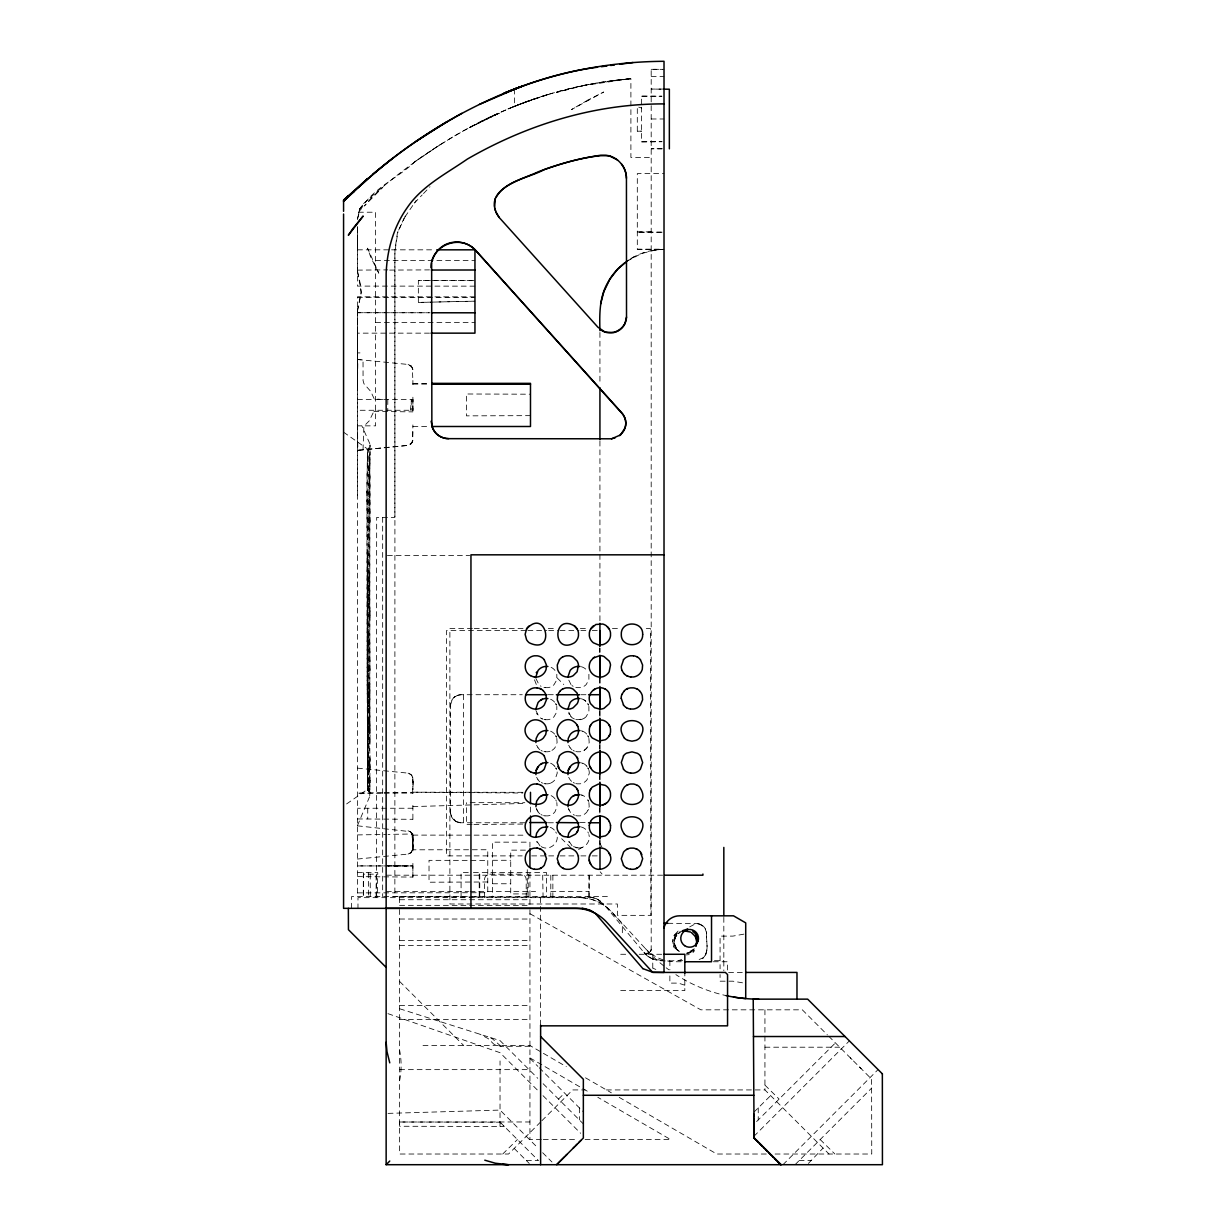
<?xml version="1.0" encoding="UTF-8"?>
<svg xmlns="http://www.w3.org/2000/svg" width="1226" height="1226" viewBox="0 0 1226 1226"><rect width="100%" height="100%" fill="white"/><g stroke="black" fill="none" stroke-linecap="round" stroke-linejoin="round"><path stroke-width="0.75" stroke-dasharray="5 3.75" d="M474.952 286.148L357.456 286.102L357.471 226.473M357.456 227.638L357.456 250.978M357.456 495.411L357.486 352.904L361.042 352.904M357.456 249.139L357.456 227.454M357.486 219.653L359.923 208.681L363.724 203.485C417.07 155.043 479.473 115.014 548.88 94.249L523.548 102.785C558.014 89.912 594.227 81.713 630.9 78.694L630.9 157.434L651.19 157.418M363.034 449.835L363.877 426.28L369.21 420.87L373.853 411.43L375.984 410.266M370.267 896.589L370.206 872.56M357.456 859.043L408.074 854.078L410.787 852.928L412.84 849.403L412.886 833.971L388.044 834.4M412.886 848.959L410.787 852.928L412.886 848.959L412.886 833.711M479.228 896.589L479.228 872.56M479.749 896.589L479.749 872.56M357.471 390.037L357.471 310.776L361.164 293.106L360.383 284.11L357.471 271.973L357.532 240.97L357.456 249.537M367.31 539.746C368.122 509.97 365.118 477.006 368.888 448.609L369.777 443.597L361.869 425.851M369.179 573.416L368.949 607.131M369.7 711.785L369.762 733.409L369.762 683.051L369.762 733.409L369.486 704.168L369.762 733.409L369.762 723.003M399.645 1122.005L399.63 1126.265L504.346 1126.449L500.039 1122.173L399.63 1122.005L529.938 1121.974M357.456 424.426L357.854 450.34L408.074 445.39L412.35 442.325L412.886 429.069M412.886 399.324L412.886 410.526M500.024 1126.449L500.039 1060.95M357.456 399.584L412.871 399.584L412.84 410.266L357.456 410.281M412.84 849.403L412.886 837.879M461.083 896.589L461.083 872.56L471.964 872.56M357.456 825.634L369.762 796.287L370.053 793.161L369.256 790.862L367.647 790.295L367.386 771.767L368.995 594.319L368.689 473.864L367.555 449.697L369.7 448.118L367.555 449.697M588.786 896.589L589.001 875.226M369.838 743.676L369.808 454.141L369.731 460.761M367.831 590.365L368.091 575.822M367.693 790.356L368.122 788.824A169.939 0.828 89.9 0 1 366.972 531.594A169.939 0.828 89.9 0 1 368.398 536.283A169.939 0.828 89.9 0 1 368.122 788.824L367.463 546.367M376.351 896.589L376.673 517.403L394.864 517.403L394.864 252.035L397.898 231.791M369.731 696.552L369.762 457.237L369.869 466.386M370.022 755.691L369.762 796.287L369.915 793.222L368.597 790.816M369.808 464.179L370.007 444.885L370.068 453.743L369.057 456.087M370.083 735.339L369.762 743.232L369.516 727.432M369.256 790.862L367.677 788.885L367.754 790.356M357.456 386.098L357.854 359.509L408.074 364.459L412.319 367.371L412.886 380.872M368.566 697.962L368.919 682.53M367.938 787.077L367.478 776.61M368.827 535.164L368.888 534.306M674.315 937.66L674.944 935.07L680.2 931.239M367.953 773.453L369.057 761.637L370.053 793.161L367.601 789.13L367.049 490.4M676.43 948.755L679.281 951.407L678.392 950.763A10.36 10.36 0 0 1 676.967 949.414L674.193 942.825A9.793 9.793 0 0 1 674.193 941.154L675.265 937.124L678.821 932.894M368.367 706.743L368.52 705.379M410.404 410.266L411.584 399.584M412.886 808.24L357.456 808.256M357.471 310.684L361.21 291.972L357.456 270.379M524.866 822.769L460.348 822.769C454.953 822.569 450.494 817.497 450.386 812.21L450.386 705.394C450.402 699.709 455.29 694.636 461.053 694.713L522.261 694.728M357.456 218.489C364.137 191.562 396.32 180.069 414.817 161.786C441.314 142.998 469.313 126.14 499.151 113.236L470.064 127.381L482.921 120.654M667.818 923.301L698.391 923.561A10.773 10.773 0 0 1 706.528 931.898C705.456 940.403 710.421 952.495 702.207 958.732M650.945 950.702L648.416 953.276L643.65 952.096C645.995 955.192 651.297 953.077 651.19 949.353L651.19 69.315L664.017 69.315M399.63 1080.596L400.028 1078.543A72.61 72.61 0 0 0 400.626 1074.39A79.445 79.445 0 0 0 399.599 1050.161M706.743 949.997L705.824 954.334L703.418 957.736L699.157 959.498M674.193 941.154L676.108 935.668L680.384 931.944L676.967 934.564M412.855 440.425L410.557 444.41M368.106 775.307L369.302 770.909L368.781 756.427M650.623 951.499L651.19 949.353M359.923 208.681L358.544 213.155L359.923 208.681L363.724 203.485M450.386 705.394L452.271 699.525L454.494 696.981M575.806 815.597A10.988 10.988 0 0 0 577.185 815.872L579.975 815.872A10.988 10.988 0 0 0 583.928 814.539A10.773 10.773 0 0 0 587.055 811.781L589.185 806.677L588.894 802.509M674.576 938.963L675.036 937.629L674.193 942.825M686.775 953.445L689.364 953.169L693.962 949.859L692.996 952.602L696.153 948.679M398.649 230.12L403.982 218.366M368.183 450.187L368.888 448.609M674.162 938.825L672.783 941.522L673.488 946.824L678.652 951.361M673.488 946.824L674.177 941.568L674.239 943.376M587.836 810.616L588.449 809.375M405.362 216.083L397.362 233.124L394.941 249.966L394.864 896.589M675.403 936.879L676.262 935.438M575.806 751.492A10.421 10.421 0 0 0 577.185 751.768L579.975 751.768A10.421 10.421 0 0 0 583.928 750.435A10.773 10.773 0 0 0 587.055 747.676L589.185 742.573L588.894 738.404M404.994 216.879L416.104 200.574M676.767 934.764L675.158 937.369A13.118 13.118 0 0 1 675.955 935.898M703.034 958.088C709.977 951.299 705.686 940.357 706.528 931.898M694.33 948.771L686.912 953.092L687.878 952.924M693.778 949.414L692.154 950.932A11.341 11.341 0 0 1 688.935 952.617L686.912 953.092M678.131 931.04L673.518 935.913L674.821 936.587M414.388 203.072L422.204 194.903M423.506 193.539L430.004 186.735M540.62 1121.974L508.575 1154.018L399.63 1154.018L399.63 906.872M541.877 1120.733L572.665 1089.929L585.124 1089.929M753.929 1112.151L770.633 1095.615M756.611 1121.56L835.427 1042.912M753.929 1136.318L849.388 1040.859M782.954 1164.7L878.092 1069.562M795.046 1164.7L871.747 1087.983M808.378 1163.443L823.09 1148.088M502.721 1154.018L517.418 1139.552M558.504 1099.063L564.588 1093.071M693.962 949.859L689.364 953.169M346.621 803.934L368.015 788.977M677.886 932.863L673.518 935.913L674.944 935.07M624.647 262.931C633.704 255.805 644.723 251.223 656.171 249.874L641.382 253.567L626.869 261.322L633.811 256.862M414.817 161.786L441.069 144.086M692.996 950.211L688.751 952.679L689.732 952.326M454.095 697.303L457.712 695.265M689.671 926.902L696.322 923.316L702.621 925.569M408.074 854.078L411.507 852.254M499.151 113.236L468.547 128.01L491.657 116.24L515.058 106.049M480.653 121.573L494.706 114.8M514.123 106.432L525.51 102.049L507.993 108.945L534.184 98.969M514.476 89.084L514.476 106.294L515.564 105.85M514.491 106.279L535.425 98.54L519.272 104.394M678.422 960.678L681.625 959.514M548.068 94.494L523.15 102.923C557.753 89.988 594.074 81.79 630.9 78.694L594.227 83.491L576.894 86.908M646.914 953.629L648.906 953.077M575.101 87.322L556.619 92.44L585.599 85.069M575.806 719.447A10.421 10.421 0 0 0 577.185 719.708L582.672 718.988A10.758 10.758 0 0 0 586.135 716.674L588.894 711.877L588.894 706.36M578.58 849.526L582.473 847.273A10.16 10.16 0 0 1 578.58 848.009L573.232 846.584M457.221 695.433L461.053 694.713M743.875 934.135L732.887 936.112L720.076 936.112L720.076 968.816M582.304 85.743L630.9 78.694L620.463 79.782M612.939 80.594L621.996 79.537M357.854 450.34L360.321 450.095M686.208 954.901L689.196 954.594M651.512 250.518L664.017 249.292L637.305 249.23L637.305 173.602L664.017 173.556M358.344 450.294L382.297 447.934M384.136 447.751L408.074 445.39L411.461 443.597L412.779 440.854L412.886 424.932M656.201 249.874L664.017 249.292M578.58 848.009C585.338 848.239 590.871 841.036 588.894 834.569M412.886 806.585L524.805 803.413M388.044 1113.377L500.039 1110.082L537.325 1147.383M637.305 131.259L641.581 131.136L637.305 131.259L637.305 107.152M418.342 302.424L474.952 301.152L418.342 302.424L418.342 280.555L474.952 280.647L418.342 280.555M357.456 834.921L386.129 834.431M382.297 792.793L357.456 793.176L382.297 793.145M384.213 792.762L412.886 792.318M641.581 107.152L641.581 141.848L661.948 141.603M472.056 824.485L466.401 824.531L466.401 802.662M473.941 824.47L522.95 824.071M641.581 141.848L661.948 141.741M530.49 415.645L466.401 415.859L466.401 393.99L530.49 394.205M487.764 881.984L429.023 882.214L429.023 860.345L487.764 860.376M384.213 793.145L412.886 793.099M357.456 892.88L487.764 892.712L487.764 849.741L412.886 849.802M651.19 76.502L664.017 76.502M664.017 89.069L651.19 89.069L662.086 89.161M641.581 96.226L661.948 96.226L641.581 96.103L641.581 105.727M651.19 118.983L664.017 118.983M358.421 212.221L375.616 212.221L375.616 425.851L357.456 425.851M637.305 231.867L651.19 231.867M637.305 249.292L662.101 249.292M357.456 249.828L390.895 249.828M391.569 249.828L433.253 249.828M375.616 260.51L474.952 260.51M357.456 270.118L387.768 269.873M389.669 270.088L429.468 269.889M474.952 296.83L357.456 296.845L357.456 896.589M375.616 322.469L474.952 322.469M429.468 333.15L357.456 333.15L357.578 384.136L357.456 312.722L429.468 312.768L357.456 312.722M412.886 383.386L429.958 383.37M412.886 426.495L429.958 426.495M387.385 555.455L469.727 555.455M472.393 628.601L449.881 628.601L449.881 903.991L617.368 903.991L617.368 915.347L650.883 915.347L650.516 628.601L642.884 628.601M474.278 628.601L526.828 628.601M548.313 628.601L555.363 628.601M580.373 628.601L587.423 628.601M612.433 628.601L619.482 628.601M525.969 630.593L446.448 630.593L446.448 855.886L522.184 855.886M527.87 630.593L546.796 630.593M548.696 630.593L558.152 630.593M560.052 630.593L578.994 630.593M580.879 630.593L590.35 630.593M592.235 630.593L599.82 630.593M548.283 694.698L555.669 694.728M580.986 694.728L586.978 694.728M357.456 818.937L412.886 819.305M548.344 822.769L554.842 822.769M580.143 822.554L587.331 822.554M525.433 850.139L510.721 850.139L510.721 893.923L527.272 893.923L529.938 896.558M531.655 855.886L546.796 855.886M548.696 855.886L558.152 855.886M560.052 855.886L578.994 855.886M580.879 855.886L590.35 855.886M592.235 855.886L599.82 855.886M492.561 860.284L510.721 860.284M357.456 872.56L377.746 872.56L377.378 896.589M473.405 872.56L546.505 872.56L546.505 896.589M386.359 875.195L662.883 875.195M357.456 876.621L412.886 877.08L412.886 865.939L388.044 865.878L412.886 865.939L357.456 865.924L408.074 865.939M492.561 883.762L510.721 883.762M386.359 891.624L468.639 891.624M470.079 891.624L535.609 891.624M550.796 891.624L589.246 891.624M607.406 896.589L351.571 896.589L351.571 908.343M449.881 896.604L393.73 896.589L472.179 896.942M528.069 896.589L528.36 872.56M386.772 897.662L357.977 897.662L357.977 908.343M390.389 897.662L579.576 897.662A42.726 42.726 0 0 1 611.1 911.531L620.938 922.289A5.333 5.333 0 0 1 622.333 925.891L622.333 935.423M399.63 899.731L529.938 899.731M399.63 905.34L529.938 905.34L529.938 869.832M399.63 919.025L529.938 919.025M399.63 940.388L529.938 940.388M399.63 945.553L529.938 945.553M620.708 954.272L627.314 954.272M639.221 954.272L662.193 954.272M682.713 960.678C670.27 959.989 653.596 964.372 644.386 952.985L603.79 904.282L596.434 898.612L587.377 896.589M714.482 960.678L723.83 960.678M681.242 961.751L675.557 961.751A41.132 41.132 0 0 1 666.346 960.709M713.302 961.751L727.554 961.751L727.554 972.433M728.566 972.433L743.891 972.433M620.708 990.593L684.828 990.593L684.828 972.433M399.63 1005.55L529.938 1005.55M399.63 1019.572L529.938 1019.572M423.001 1045.533L529.938 1045.533L566.32 1066.651M529.938 1046.299L500.668 1046.299L493.787 1044.169L488.255 1038.637L479.918 1034.223M764.932 1047.203L839.703 1047.203M399.63 1069.639L529.938 1069.639M606.41 1089.929L764.932 1089.929L829.021 1154.018M541.356 1139.598L529.938 1139.598L529.938 906.704M543.256 1139.598L577.492 1139.598M585.093 1139.598L670.668 1139.598L597.828 1097.301M766.25 1154.018L716.781 1154.018L619.222 1097.377M775.093 1154.018L871.747 1154.018L871.609 1079.11M526.414 1160.624L538.49 1160.624L500.039 1122.173M799.107 1160.624L811.198 1160.624M357.456 297.29L474.952 297.458M412.886 384.106L429.958 384.106M382.65 399.569L374.145 398.772L370.758 391.431L363.984 383.784L363.065 380.581L363.034 360.015L357.854 359.509M522.904 792.318L412.886 792.195L522.904 793.038M470.171 802.662L524.835 802.693M412.886 835.105L524.805 835.182M651.19 69.315L662.178 69.346M474.094 896.942L592.74 897.463L597.828 899.332L603.79 904.282M373.853 411.43L412.886 411.875M662.561 960.648L651.297 958.41L644.386 952.985M545.11 687.648L547.899 687.648A10.421 10.421 0 0 0 550.597 686.943A10.758 10.758 0 0 0 554.06 684.614L556.819 679.832L556.819 674.3M545.11 719.708L547.899 719.708A10.421 10.421 0 0 0 551.838 718.375A10.758 10.758 0 0 0 554.06 716.674L556.819 711.877L556.819 706.36M545.11 751.768L547.899 751.768A10.421 10.421 0 0 0 551.838 750.435M545.11 783.812L547.899 783.812A10.421 10.421 0 0 0 551.838 782.479M545.11 815.872L547.899 815.872A10.988 10.988 0 0 0 551.838 814.539A10.773 10.773 0 0 0 554.98 811.781L557.094 806.677L556.819 802.509M357.456 768.135L408.074 773.131C416.733 775.706 411.66 787.061 412.886 793.544M357.456 825.818L410.404 831.657L412.886 835.917L412.886 851.013M742.512 982.823L732.887 981.183L720.076 981.183L720.076 974.547M575.806 847.656L577.185 847.932M589.461 896.696L596.434 898.612L600.418 901.064M460.639 822.769L455.367 821.221M638.731 107.137L641.581 107.98M399.63 1008.753L500.039 1040.598L537.754 1078.313M602.058 874.046L600.173 871.809M684.828 985.214L678.422 983.114L669.871 983.114L669.871 974.701M582.672 795.413L581.354 794.954A10.421 10.421 0 0 1 582.672 795.413A10.758 10.758 0 0 1 586.135 797.728L587.07 798.77M581.354 827.014L582.672 827.458A10.758 10.758 0 0 1 586.135 829.787L587.07 830.83M550.229 827.335L550.597 827.458A10.758 10.758 0 0 1 554.06 829.787L554.98 830.83M387.952 1013.657L500.039 1052.69L537.662 1090.312M408.074 830.814L410.526 831.764M698.391 923.561L701.318 924.818L705.287 929.017L706.682 933.124M408.074 364.459L411.216 365.93M457.712 822.34L455.72 821.389L450.785 814.907M541.156 846.584C548.834 851.564 559.654 843.273 556.819 834.569M408.074 773.131L411.507 774.909L412.871 778.142L412.886 789.774L412.81 777.713L411.047 774.464M648.6 956.847L653.197 959.238M529.938 913.692L700.843 1009.826L802.325 1009.826L827.412 1034.913M585.522 1077.807L611.345 1092.795M529.938 1057.885L581.262 1087.692M582.917 1088.642L590.058 1092.795M343.571 432.196L367.969 449.268M677.748 950.211L676.967 949.414M412.074 833.312L410.404 831.657M572.067 845.817L568.251 840.101M539.992 845.817L536.176 840.101M571.147 848.009L561.646 838.707M764.932 1085.117L779.108 1099.063M820.194 1139.552L834.891 1154.018M557.14 677.917L563.776 684.537M850.262 1057.762L852.07 1059.555M859.395 1066.896L861.188 1068.689M828.73 1036.231L871.747 1079.248M529.938 1058.421L537.892 1066.375M539.225 1067.708L583.346 1111.829M543.133 1083.707L583.545 1124.104M501.02 1046.299L492.178 1038.621A23.646 23.646 0 0 0 487.733 1036.69M543.041 1095.692L580.664 1133.314M399.63 981.444L463.719 1045.533M542.658 1152.716L551.991 1162.033M514.184 1148.41L529.234 1163.443M571.025 684.614L567.975 678.453M571.025 716.674L567.975 710.513M586.135 765.668L587.07 766.725M554.06 765.668L554.98 766.725M554.98 798.77L554.06 797.728A10.758 10.758 0 0 0 550.597 795.413A10.421 10.421 0 0 1 551.838 796.026M602.058 847.411L599.928 843.35M676.262 948.541L674.744 945.553M570.09 747.676L568.695 745.255M538.015 747.676L536.62 745.255M538.015 779.721L536.62 777.315M535.9 710.513L538.95 716.674A10.758 10.758 0 0 0 542.321 718.988M568.251 808.041L570.09 811.781A10.773 10.773 0 0 0 572.067 813.757M536.176 808.041L538.015 811.781M676.093 948.311L675.526 947.346M369.654 472.715L367.631 464.869M411.016 365.838L412.886 369.532L412.319 367.371M587.836 831.994L588.449 833.236M555.761 799.934L556.374 801.191M555.761 831.994L556.374 833.236M568.695 809.375L569.324 810.616M568.695 841.419L569.324 842.676M536.62 809.375L537.249 810.616M536.62 841.419L537.249 842.676M568.695 713.21L569.324 714.467M568.695 777.315L570.09 779.721A10.773 10.773 0 0 0 572.067 781.698M536.62 713.21L537.249 714.467M536.298 684.445L534.352 679.388M674.576 945.031L675.265 946.855L674.484 944.756L674.606 945.721M450.386 812.225L451.52 817.006M588.894 674.3L588.894 679.832L586.135 684.614A10.758 10.758 0 0 1 583.928 686.315A10.421 10.421 0 0 1 579.975 687.648L577.185 687.648A10.421 10.421 0 0 1 575.806 687.388M556.819 738.404L557.094 742.573L554.98 747.676A10.773 10.773 0 0 1 550.597 751.048M535.9 678.453L538.95 684.614A10.758 10.758 0 0 0 541.064 686.315M672.415 939.377L672.783 941.522M368.336 768.166L367.095 683.847L367.493 549.784M369.302 784.288L368.719 777.682M368.229 666.162L368.919 674.515M369.057 761.637L369.762 770.602L369.854 740.795M368.873 521.632L369.011 523.41M370.053 762.097L369.762 758.358L370.053 769.484M367.325 536.605L367.478 538.643M369.271 788.379L369.394 790.509M367.448 767.813L367.417 773.284M368.244 719.509L369.424 751.799M370.083 615.59L369.762 606.747L369.9 624.264M369.44 476.608L369.624 482.4M368.26 632.693L368.765 649.657M542.689 875.226L543.072 896.589M369.7 639.282L370.068 671.22M411.231 399.584L411.292 410.266M368.29 872.56L368.444 896.589M412.886 846.844L411.936 833.205L412.886 835.917L412.886 847.932M764.932 1009.826L764.932 1089.929M758.235 1107.844L758.235 1119.936M723.83 917.385L723.83 970.747M669.871 960.678L669.871 969.919M652.768 954.272L652.768 968.801M599.928 332.445L599.928 384.167M599.928 441.084L599.928 553.539M599.928 554.458L599.928 621.413M599.928 648.14L599.928 652.033M599.989 678.101L599.989 685.472M599.928 711.341L599.928 717.624M599.928 743.86L599.928 750.051M599.928 774.863L599.928 780.579M599.928 806.999L599.928 814.662M599.989 839.458L599.989 845.618M599.82 647.711L599.82 653.504M599.82 678.131L599.82 685.962M599.82 710.482L599.82 718.13M599.82 744.918L599.82 748.963M599.82 775.537L599.82 779.521M599.82 808.057L599.82 813.88M599.82 840.576L599.82 846.338M589.246 875.226L589.246 896.589M579.362 1107.844L579.362 1119.936M552.865 875.226L552.865 896.589M550.796 875.226L550.796 896.589M540.62 897.662L540.62 1025.84M530.49 807.076L530.49 814.922M529.938 847.151L529.938 842.155L492.561 842.155L492.561 897.662M527.272 869.694L527.272 893.923M526.199 897.662L526.199 879.502A5.333 5.333 0 0 0 520.866 874.169L489.894 874.169A5.333 5.333 0 0 0 484.546 879.502L484.546 897.662M463.551 694.728L463.551 822.554M412.886 380.489L412.886 384.657M412.886 397.209L412.886 412.288M412.886 805.375L412.886 821.205M412.886 863.395L412.886 879.165M399.63 897.662L399.63 905.432M387.784 399.584L387.784 410.266M382.665 517.403L382.665 896.589M376.137 897.662L376.137 874.169L363.31 874.169L363.31 897.662M367.739 808.256L367.739 818.937M363.386 872.56L363.386 896.589M655.833 969.429A42.726 42.726 0 0 1 652.891 968.142M727.677 995.941A152.208 152.208 0 0 1 675.863 974.624M668.844 969.797A152.208 152.208 0 0 1 666.178 967.789M663.833 965.965A152.208 152.208 0 0 1 646.5 949.798L611.866 912.021A44.274 44.274 0 0 0 579.224 897.662M663.343 959.897A41.132 41.132 0 0 1 645.244 948.418M574.473 815.152A10.988 10.988 0 0 1 573.232 814.539M539.869 813.757A10.773 10.773 0 0 1 537.892 811.781M544.942 815.872A10.988 10.988 0 0 1 543.562 815.597M542.229 815.152A10.988 10.988 0 0 1 540.988 814.539M688.935 952.617A11.08 11.08 0 0 1 686.775 953.108M573.14 686.315A10.758 10.758 0 0 1 571.975 685.533M550.597 783.107A10.773 10.773 0 0 0 554.98 779.721L557.202 773.223A10.773 10.773 0 0 0 556.849 770.342M539.869 781.698A10.773 10.773 0 0 1 537.892 779.721M550.597 763.216A10.773 10.773 0 0 1 554.06 765.545M575.806 783.552A10.421 10.421 0 0 0 577.185 783.812L579.975 783.812A10.421 10.421 0 0 0 583.928 782.479A10.773 10.773 0 0 0 587.055 779.721L589.277 773.223A10.773 10.773 0 0 0 588.924 770.342M545.309 783.812A10.421 10.421 0 0 1 543.93 783.552M542.597 783.107A10.421 10.421 0 0 1 541.356 782.479M574.473 783.107A10.773 10.773 0 0 1 573.232 782.479M582.779 763.216A10.773 10.773 0 0 1 586.243 765.545M581.354 762.909A10.421 10.421 0 0 1 582.672 763.354M542.29 751.048A10.773 10.773 0 0 1 541.034 750.435M539.869 749.653A10.773 10.773 0 0 1 537.892 747.676M550.597 731.171A10.773 10.773 0 0 1 554.98 734.543M545.309 751.768A10.421 10.421 0 0 1 543.93 751.492M587.055 747.676A10.773 10.773 0 0 1 583.928 750.435M574.366 751.048A10.773 10.773 0 0 1 573.109 750.435M571.96 749.653A10.773 10.773 0 0 1 569.983 747.676M582.672 731.156A10.773 10.773 0 0 1 587.07 734.543M581.354 730.849A10.406 10.406 0 0 1 582.672 731.294M545.309 719.708A10.421 10.421 0 0 1 543.93 719.447M542.597 718.988A10.421 10.421 0 0 1 541.356 718.375M574.396 718.988A10.758 10.758 0 0 1 570.933 716.674M581.354 698.789A10.421 10.421 0 0 1 583.928 699.862A10.773 10.773 0 0 1 587.055 702.621A10.773 10.773 0 0 0 583.928 699.862M554.98 670.453A10.758 10.758 0 0 0 551.853 667.71A10.988 10.988 0 0 0 550.597 667.205M550.597 699.249A10.773 10.773 0 0 1 554.98 702.621M545.309 687.648A10.421 10.421 0 0 1 543.93 687.388M583.928 718.375A10.421 10.421 0 0 1 579.975 719.708M581.354 666.745A10.988 10.988 0 0 1 583.928 667.802A10.773 10.773 0 0 1 587.07 670.561M369.762 499.901L369.869 524.314L369.808 472.608L369.762 499.901M369.271 781.437L368.214 782.985L369.976 780.502L369.271 781.437M371.509 197.631L364.306 206.014L382.849 187.21L371.509 197.631M587.867 100.103L571.515 109.558L603.667 92.027L587.867 100.103M367.585 789.575L369.026 790.831L367.585 789.575M662.086 148.76L651.19 148.775L662.086 148.821M662.101 232.189L637.305 232.189L662.101 232.189M378.757 273.076L371.003 257.812L367.478 248.142L378.757 273.076M588.449 801.191L587.836 799.934L588.449 801.191M588.449 705.027L587.836 703.77L588.449 705.027M588.449 737.087L587.836 735.83L588.449 737.087M588.449 769.146L587.836 767.874A10.988 10.988 0 0 1 588.449 769.146M556.374 705.027L555.761 703.77L556.374 705.027M556.374 737.087L555.761 735.83L556.374 737.087M556.374 769.146L555.761 767.874A10.988 10.988 0 0 1 556.374 769.146M370.022 782.709L369.731 775.568L370.022 782.709"/><path stroke-width="1.5" d="M386.144 1042.192L386.987 1051.632L389.761 1062.865M535.808 677.074L538.015 670.561A10.773 10.773 0 0 1 541.156 667.802A10.988 10.988 0 0 1 545.11 666.469L547.899 666.469M537.203 687.863L534.413 687.863A10.452 10.452 0 0 0 530.475 689.196C523.456 692.843 523.456 704.046 530.475 707.708A11.049 11.049 0 0 0 534.413 709.042L535.808 709.134L538.015 702.621A10.773 10.773 0 0 1 542.398 699.249M567.883 677.074L570.09 670.561A10.773 10.773 0 0 1 573.232 667.802A10.988 10.988 0 0 1 577.185 666.469L579.975 666.469M567.883 709.118L570.09 702.621A10.773 10.773 0 0 1 573.232 699.862A10.421 10.421 0 0 1 577.185 698.529L579.975 698.529M526.552 821.313C522.322 827.994 527.916 837.664 535.808 837.327L536.62 833.236L538.95 829.787A10.758 10.758 0 0 1 542.398 827.458L547.899 826.738M567.883 837.327L568.695 833.236L571.025 829.787A10.758 10.758 0 0 1 574.473 827.458L579.975 826.738M589.338 825.251L589.338 828.04A10.421 10.421 0 0 0 590.671 831.994A10.758 10.758 0 0 0 592.373 834.201L598.533 837.251L605.276 835.902A10.743 10.743 0 0 0 609.797 830.738M626.869 261.322L618.686 268.065A64.809 64.809 0 0 0 607.483 283.175C599.299 297.596 599.468 314.546 599.928 330.606M431.858 426.28L431.644 262.916M496.423 196.819C506.185 180.329 528.682 177.954 544.513 169.51C564.404 162.614 585.078 156.392 606.165 155.288C617.506 156.468 626.44 166.966 626.44 178.245L626.517 317.044L624.969 323.649A16.229 16.229 0 0 1 613.812 332.568L605.138 332.108L597.92 327.219L499.166 217.462L495.871 212.267M696.169 945.92L697.058 940.005L695.464 935.484M626.517 317.044C626.21 329.166 611.452 337.288 601.2 330.162M542.398 763.354A10.758 10.758 0 0 0 538.95 765.668L536.176 770.449L535.9 774.617M579.975 762.633L577.185 762.633A10.421 10.421 0 0 0 573.232 763.967A10.758 10.758 0 0 0 571.025 765.668L568.251 770.449L567.975 774.617M495.381 198.382L494.584 206.443M600.617 303.971L603.836 291.665M431.031 267.651C430.571 244.894 460.976 233.507 475.719 250.487L622.072 413.177A15.386 15.386 0 0 1 625.061 427.92L620.54 434.893L611.575 438.801L448.563 438.647A17.425 17.425 0 0 1 434.801 431.95L432.134 427.092M695.816 946.089L696.552 942.825A9.777 9.777 0 0 0 696.552 941.154L695.602 937.369A13.118 13.118 0 0 0 694.79 935.898L691.449 932.572M431.843 261.337C434.418 253.276 440.134 246.089 448.364 243.392A25.761 25.761 0 0 1 475.719 250.487L622.915 414.403L624.984 418.311A15.126 15.126 0 0 1 623.16 431.782L619.666 435.628M603.851 291.619L609.874 279.114L617.597 269.214L624.647 262.931M526.552 628.999L525.126 634.348L526.552 639.681A10.773 10.773 0 0 0 529.31 642.822C556.083 655.604 546.382 606.931 526.552 628.999A10.773 10.773 0 0 1 529.31 625.858M559.393 659.894L557.278 664.998L557.554 669.166A10.988 10.988 0 0 0 559.393 672.905L560.313 673.948A10.758 10.758 0 0 0 562.535 675.649A10.421 10.421 0 0 0 566.473 676.982L569.262 676.982A10.452 10.452 0 0 0 573.201 675.649L577.124 671.741L578.457 664.998A10.452 10.452 0 0 0 577.124 661.059L573.216 657.136A11.034 11.034 0 0 0 569.262 655.803L566.473 655.803A11.003 11.003 0 0 0 562.535 657.136M623.513 659.894L621.291 666.392A10.758 10.758 0 0 0 622.011 670.469M537.249 671.725L536.237 672.691M559.393 756.044L557.186 762.557L559.393 769.039A10.773 10.773 0 0 0 563.776 772.426M623.513 756.044L621.291 762.557L623.513 769.039M590.671 628.999L595.836 624.478L602.702 624.019A10.988 10.988 0 0 1 606.441 625.858L609.184 628.999A10.452 10.452 0 0 1 610.517 632.938L610.517 635.742A10.452 10.452 0 0 1 609.184 639.681A10.758 10.758 0 0 1 607.483 641.888L606.441 642.822A10.988 10.988 0 0 1 602.702 644.661L598.533 644.937L593.43 642.822A10.773 10.773 0 0 1 590.671 639.681A10.452 10.452 0 0 1 589.338 635.742L589.338 632.938A10.452 10.452 0 0 1 590.671 628.999A10.773 10.773 0 0 1 593.43 625.858M560.313 690.897L559.393 691.939A10.988 10.988 0 0 0 557.554 695.678L557.278 699.847L559.393 704.95A10.773 10.773 0 0 0 562.519 707.708A11.003 11.003 0 0 0 566.473 709.042L569.262 709.042A11.049 11.049 0 0 0 573.216 707.708L577.124 703.785A10.452 10.452 0 0 0 578.457 699.847L577.124 693.104L573.216 689.196A10.452 10.452 0 0 0 569.262 687.863L566.473 687.863A10.421 10.421 0 0 0 562.535 689.196M624.432 690.897L623.513 691.939A10.988 10.988 0 0 0 622.118 694.36M882.352 1073.823L882.429 1164.7L386.144 1164.7L389.761 1161.022M386.144 1164.7L386.144 273.72C386.956 250.319 393.561 226.871 407.231 207.654C422.066 185.785 446.141 173.801 467.29 159.119C526.919 124.654 594.809 103.643 664.017 103.903M557.294 1164.056L556.65 1164.7L583.346 1138.004L583.346 1079.248L540.62 1036.522M558.075 1163.275L559.592 1161.758M560.098 1161.237L564.65 1156.7M565.401 1155.949L566.902 1154.448M573.094 1148.256L574.596 1146.754M575.392 1145.958L577.124 1144.226M578.703 1142.632L580.955 1140.379M343.571 200.359L354.329 191.195L343.571 200.175L343.571 211.316M358.39 187.563C389.117 158.154 424.794 134.186 461.788 113.359M367.662 178.521L343.571 201.325L367.662 178.521L343.571 200.175L348.215 195.823M362.36 183.961C407.936 142.17 461.727 109.053 519.579 87.153L479.443 104.379M590.671 789.253A10.421 10.421 0 0 0 589.338 793.207L589.338 795.996A10.452 10.452 0 0 0 590.671 799.934C594.334 806.938 605.521 806.953 609.184 799.934A10.452 10.452 0 0 0 610.517 795.996L610.517 793.207A10.421 10.421 0 0 0 609.797 790.509A10.743 10.743 0 0 0 605.276 785.345L598.533 784.012L592.373 787.046A10.758 10.758 0 0 0 590.058 790.509M685.732 930.779L687.74 929.002L683.02 930.503L687.357 930.718M593.43 657.918L590.671 661.059A10.452 10.452 0 0 0 589.338 664.998C587.821 673.38 598.104 680.246 605.276 675.649A10.727 10.727 0 0 0 609.184 671.741L610.517 664.998A10.452 10.452 0 0 0 609.184 661.059L604.02 656.523A10.727 10.727 0 0 0 599.943 655.634L593.43 657.918L594.579 657.136M605.276 689.196C598.104 684.598 587.821 691.449 589.338 699.847A10.452 10.452 0 0 0 590.671 703.785L594.579 707.708L599.928 709.134A10.758 10.758 0 0 0 604.02 708.306L609.184 703.785A10.452 10.452 0 0 0 610.517 699.847L609.184 693.104A10.758 10.758 0 0 0 605.276 689.058M372.965 174.061L392.626 158.338M593.43 689.977L594.579 689.196M529.31 818.171C539.149 809.819 552.941 825.558 543.363 834.201A10.758 10.758 0 0 1 539.9 836.515L535.808 837.327M415.951 141.419L446.846 121.772M642.899 968.647L652.753 972.249L664.017 972.433L664.017 61.3C609.307 61.637 554.612 72.119 504.085 93.222C534.122 81.085 565.37 71.215 597.583 67.215M504.085 93.222L520.943 86.663M514.476 89.084L523.824 85.621L511.303 90.31M611.575 438.801L615.237 437.759M681.809 931.362L682.882 931.07M547.899 794.693L542.398 795.413A10.758 10.758 0 0 0 538.95 797.728L536.62 801.191L535.9 806.677M579.975 794.693L574.473 795.413A10.758 10.758 0 0 0 571.025 797.728L568.695 801.191L567.975 806.677M601.322 66.725L606.916 65.974M610.64 65.484L614.364 64.993M619.958 64.242L632.999 62.511M535.808 709.134L537.203 709.042A11.003 11.003 0 0 0 541.156 707.708A10.773 10.773 0 0 0 544.298 704.95L546.413 699.847L546.137 695.678A10.988 10.988 0 0 0 544.298 691.939L543.363 690.897M683.97 930.856L690.499 932.021M436.747 249.828L474.952 249.828L474.952 333.15L431.016 333.15M431.368 270.042L474.952 269.996M431.858 383.37L530.49 383.355L530.49 426.495L431.858 426.495M664.017 554.826L470.953 554.826L470.953 908.359M525.602 694.713L546.888 694.728M556.359 694.728L579.576 694.728M588.557 694.728L599.989 694.698M529.847 822.554L546.888 822.554M556.359 822.554L578.979 822.769M588.495 822.769L599.989 822.769M664.661 875.195L702.912 875.195L702.912 874.046M386.144 908.343L582.335 908.374L590.089 910.259L595.392 913.462L642.884 968.632M664.017 923.301L667.818 923.301M664.078 954.272L684.828 954.272L684.828 973.383M685.028 961.751L711.524 961.751L711.524 915.822M745.669 972.433L796.977 972.433L796.977 999.144M540.62 1025.84L727.554 1025.84L727.554 974.563L725.409 972.433L652.768 972.433L606.701 922.197A42.726 42.726 0 0 0 575.209 908.343L343.571 908.343L343.571 214.029M753.469 1036.522L845.051 1036.522M583.346 1095.278L753.821 1095.278M431.368 312.768L474.952 312.814M431.858 384.136L530.49 384.259M663.91 89.176L669.35 89.207L669.35 148.852M507.763 1164.7L495.273 1163.213L484.791 1160.194M508.591 1164.7L502.706 1164.332M633.382 655.803L630.593 655.803A11.049 11.049 0 0 0 626.655 657.136A10.758 10.758 0 0 0 623.406 659.787M630.593 676.982L633.382 676.982A10.452 10.452 0 0 0 637.336 675.649A10.758 10.758 0 0 0 639.543 673.948L640.478 672.905A10.988 10.988 0 0 0 642.301 669.166L642.593 664.998L640.478 659.894M534.413 676.982L537.203 676.982A10.421 10.421 0 0 0 539.9 676.262A10.758 10.758 0 0 0 543.363 673.948L544.298 672.905A10.988 10.988 0 0 0 546.137 669.166L546.413 664.998L544.298 659.894M630.593 709.042L633.382 709.042A11.049 11.049 0 0 0 637.336 707.708A10.773 10.773 0 0 0 640.462 704.95L642.593 699.847L642.301 695.678A10.988 10.988 0 0 0 640.462 691.939L639.543 690.897M630.593 773.131L633.382 773.131A10.452 10.452 0 0 0 637.336 771.798A10.773 10.773 0 0 0 640.462 769.039L642.669 762.557L640.478 756.044M534.413 773.131L537.203 773.131A10.421 10.421 0 0 0 539.9 772.426A10.773 10.773 0 0 0 544.298 769.039L546.49 762.557L544.298 756.044M630.593 869.295L633.382 869.295A10.452 10.452 0 0 0 637.336 867.962M534.413 869.295L537.203 869.295A10.421 10.421 0 0 0 541.156 867.962M547.899 698.529L545.11 698.529A10.421 10.421 0 0 0 541.156 699.862M579.975 730.589L577.185 730.589A10.421 10.421 0 0 0 573.232 731.922A10.773 10.773 0 0 0 570.09 734.68L568.251 738.404L567.975 742.573M547.899 730.589L545.11 730.589A10.421 10.421 0 0 0 541.156 731.922A10.773 10.773 0 0 0 538.015 734.68L536.176 738.404L535.9 742.573M547.899 762.633L545.11 762.633A10.421 10.421 0 0 0 541.156 763.967M537.203 784.012L534.413 784.012A10.452 10.452 0 0 0 530.475 785.345C507.809 806.815 559.684 813.65 543.363 787.046A10.758 10.758 0 0 0 541.156 785.345M537.203 848.116L534.413 848.116A10.452 10.452 0 0 0 530.475 849.449C523.456 853.097 523.456 864.299 530.475 867.962M582.074 908.359L586.059 908.864M627.896 740.366L631.988 741.178L636.079 740.366A10.758 10.758 0 0 0 639.543 738.052C655.527 714.835 608.448 714.85 624.432 738.052M627.896 836.515L631.988 837.327L636.079 836.515A10.758 10.758 0 0 0 639.543 834.201C655.527 810.999 608.448 810.999 624.432 834.201M587.683 909.431L593.369 912.067M617.552 159.993L609.506 155.932L600.51 155.258A291.619 291.619 0 0 0 538.52 171.701C520.835 180.007 480.331 189.907 499.166 217.462M574.366 625.858C552.39 613.291 552.39 655.389 574.366 642.822A10.773 10.773 0 0 0 577.124 639.681A10.452 10.452 0 0 0 578.457 635.742L578.457 632.938A10.452 10.452 0 0 0 577.124 628.999L574.366 625.858A10.773 10.773 0 0 1 577.124 628.999M530.475 675.649C523.456 671.986 523.456 660.799 530.475 657.136A11.049 11.049 0 0 1 534.413 655.803L537.203 655.803A11.003 11.003 0 0 1 541.156 657.136A10.758 10.758 0 0 1 544.298 659.787M530.475 771.798C518.23 765.468 529.54 745.868 541.156 753.285A10.773 10.773 0 0 1 544.298 755.921M607.483 819.106C603.866 815.351 597.506 814.938 593.43 818.171A10.758 10.758 0 0 0 590.671 821.205M692.813 931.285L695.847 934.059L698.253 941.032M777.345 1161.114L779.184 1162.938M754.067 1134.173L754.097 1138.004L780.962 1164.7L779.46 1163.198M882.429 1073.915L807.658 999.144L753.224 999.144L754.097 1138.004M753.929 1124.242L753.929 1137.682L755.354 1139.107M756.135 1139.873L758.327 1142.065M759.599 1143.337L763.967 1147.705M765.53 1149.268L770.311 1154.064M771.062 1154.815L773.376 1157.114M774.801 1158.539L778.479 1162.233M753.929 1137.682L762.434 1146.187M763.721 1147.459L767.399 1151.137M769.238 1152.976L771.874 1155.612M772.87 1156.608L776.334 1160.072M777.958 1161.712L780.962 1164.7M386.144 967.406L348.445 929.706L348.353 908.343M624.432 673.948L623.513 672.905A10.988 10.988 0 0 1 622.118 670.484M560.313 738.052C550.735 729.393 564.542 713.655 574.366 722.022A10.773 10.773 0 0 1 577.752 726.405M560.313 834.201C550.735 825.558 564.542 809.819 574.366 818.171A10.758 10.758 0 0 1 577.124 821.205A10.452 10.452 0 0 1 578.457 825.251L578.457 828.04A10.421 10.421 0 0 1 577.124 831.994M590.671 767.89C597.031 780.119 616.601 768.809 609.184 757.193C602.824 744.964 583.254 756.273 590.671 767.89L590.058 766.633M562.535 771.798A10.421 10.421 0 0 0 566.473 773.131L569.262 773.131A10.452 10.452 0 0 0 573.216 771.798C585.461 765.468 574.151 745.868 562.535 753.285A10.773 10.773 0 0 0 559.393 755.906M609.184 853.357C602.84 841.128 583.254 852.438 590.671 864.054C597.031 876.283 616.601 864.974 609.184 853.357L609.797 854.614M640.478 852.208L642.669 858.706L640.478 865.204A10.773 10.773 0 0 1 636.079 868.575M623.513 865.204L621.291 858.706L623.513 852.208A10.773 10.773 0 0 1 627.896 848.821M563.776 848.821A10.773 10.773 0 0 0 559.393 852.208L557.186 858.706L559.393 865.204A10.773 10.773 0 0 0 563.776 868.575M539.9 868.575A10.773 10.773 0 0 0 544.298 865.204L546.49 858.706L544.298 852.208A10.773 10.773 0 0 0 539.9 848.821M623.513 704.95L621.291 698.437M557.999 766.633L558.612 767.89M641.244 853.357L641.857 854.614M577.124 757.193L577.752 758.465M590.058 862.782L590.671 864.054M557.999 862.782L558.612 864.054M545.064 853.357L545.677 854.614M494.63 207.899L495.457 210.811M431.108 421.223L432.778 428.686A17.593 17.593 0 0 0 448.563 438.647M589.338 860.1L589.599 861.464M610.517 825.251L610.517 828.04A10.421 10.421 0 0 1 609.184 831.994M753.944 1114.204L753.959 1116.625M753.975 1118.48L753.975 1120.441M753.99 1121.805L754.005 1123.981M754.005 1125.162L754.051 1131.782M723.83 847.411L723.83 915.607M599.928 387.722L599.928 439.659M599.928 623.329L599.928 646.286M599.928 655.695L599.989 678.101M599.928 686.468L599.928 709.992M599.928 718.988L599.928 742.42M599.928 750.051L599.928 774.863M599.928 782.127L599.928 806.999M599.928 816.577L599.989 838.002M599.989 846.875L599.989 869.004M599.82 630.593L599.82 645.872M599.82 655.312L599.82 678.131M599.82 687.648L599.82 708.873M599.82 718.13L599.82 743.247M599.82 750.664L599.82 773.79M599.82 783.184L599.82 806.248M599.82 815.704L599.82 838.707M540.62 1025.105L540.62 1164.7M530.49 792.333L530.49 803.766M530.49 816.041L530.49 835.182M529.938 848.76L529.938 867.119M758.695 999.144A152.223 152.223 0 0 1 725.915 995.558M733.5 997.029A201.8 174.751 90 0 0 745.715 998.577L745.715 922.872L733.5 915.822L679.48 915.822A16.03 16.03 0 0 0 663.925 928.005M559.393 659.787A10.758 10.758 0 0 1 562.519 657.044M590.058 726.405A10.773 10.773 0 0 1 593.43 722.022L598.533 719.907L602.702 720.183A10.988 10.988 0 0 1 606.441 722.022L607.483 722.942A10.758 10.758 0 0 1 609.797 726.405M626.517 707.708A10.773 10.773 0 0 1 623.375 704.95M621.153 698.33A10.773 10.773 0 0 1 621.965 694.253M624.31 690.759A10.773 10.773 0 0 1 627.773 688.43M637.321 689.058A10.773 10.773 0 0 1 639.543 690.759M630.379 709.042A11.049 11.049 0 0 1 626.44 707.708M539.9 688.43A10.773 10.773 0 0 1 543.363 690.759M560.313 690.759A10.773 10.773 0 0 1 562.535 689.058M633.597 655.803A11.049 11.049 0 0 1 637.551 657.136M627.804 676.262A10.758 10.758 0 0 1 624.34 673.948M637.336 657.029A10.758 10.758 0 0 1 640.462 659.787M560.221 738.052A10.758 10.758 0 0 0 563.684 740.381L569.262 741.086L575.423 738.052A10.758 10.758 0 0 0 577.752 734.589A10.452 10.452 0 0 0 578.457 731.891L578.457 729.102A10.452 10.452 0 0 0 577.124 725.148M534.597 773.131A10.421 10.421 0 0 1 530.674 771.798M537.034 784.012A10.452 10.452 0 0 1 540.988 785.345M537.034 687.847A10.452 10.452 0 0 1 540.988 689.196M534.597 676.982A10.421 10.421 0 0 1 530.674 675.649M526.46 821.205A10.758 10.758 0 0 1 529.203 818.064M626.517 867.962A10.773 10.773 0 0 1 623.375 865.204M630.762 676.982A10.452 10.452 0 0 1 626.808 675.649M626.655 689.196A10.452 10.452 0 0 1 630.593 687.863L633.382 687.863A10.452 10.452 0 0 1 637.168 689.196M537.019 848.101A10.452 10.452 0 0 1 540.988 849.449M534.597 869.295A10.421 10.421 0 0 1 530.674 867.962M568.251 770.449A10.988 10.988 0 0 1 570.09 766.725M536.176 770.449A10.988 10.988 0 0 1 538.015 766.725M573.232 796.026A10.421 10.421 0 0 1 577.185 794.693M541.156 796.026A10.421 10.421 0 0 1 545.11 794.693M562.535 849.449A10.421 10.421 0 0 1 566.473 848.116L569.262 848.116A10.452 10.452 0 0 1 573.216 849.449C580.235 853.097 580.235 864.299 573.216 867.962A10.452 10.452 0 0 1 569.262 869.295L566.473 869.295A10.421 10.421 0 0 1 562.535 867.962M577.752 830.738A10.758 10.758 0 0 1 575.423 834.201L569.262 837.251L563.776 836.515A10.758 10.758 0 0 1 560.221 834.216M589.338 825.435A10.421 10.421 0 0 1 590.671 821.512M590.671 725.148A10.452 10.452 0 0 0 589.338 729.102L589.338 731.891A10.452 10.452 0 0 0 590.058 734.589A10.758 10.758 0 0 0 592.373 738.052L598.533 741.086L605.276 739.753A10.743 10.743 0 0 0 609.797 734.589M607.483 819.029A10.743 10.743 0 0 1 609.184 821.236M609.184 821.512A10.421 10.421 0 0 1 610.517 825.435M621.536 164.023A23.309 23.309 0 0 1 626.44 178.245M627.804 836.515A10.758 10.758 0 0 1 624.34 834.201M636.202 848.821A10.773 10.773 0 0 1 640.6 852.208M577.844 790.509A10.758 10.758 0 0 0 575.53 787.046L573.216 785.345A10.452 10.452 0 0 0 569.262 784.012L566.473 784.012A10.421 10.421 0 0 0 562.535 785.345A10.758 10.758 0 0 0 560.313 787.046C548.896 797.789 569.707 813.742 577.124 799.934A10.452 10.452 0 0 0 578.457 795.996L578.457 793.207A10.421 10.421 0 0 0 577.124 789.253M609.184 725.148A10.452 10.452 0 0 1 610.517 729.102L610.517 731.891A10.452 10.452 0 0 1 609.184 735.83M627.804 740.366A10.758 10.758 0 0 1 624.34 738.052M627.773 772.426A10.773 10.773 0 0 1 623.375 769.039M623.375 755.921A10.773 10.773 0 0 1 626.517 753.162L631.988 751.86L637.336 753.285A10.773 10.773 0 0 1 640.478 755.921M630.762 869.295A10.452 10.452 0 0 1 626.823 867.962M627.896 784.732A10.758 10.758 0 0 0 624.432 787.046C608.448 810.248 655.527 810.248 639.543 787.046A10.758 10.758 0 0 0 637.428 785.345M630.762 773.131A10.452 10.452 0 0 1 628.064 772.426M626.655 785.345A10.452 10.452 0 0 1 630.593 784.012L633.382 784.012A10.452 10.452 0 0 1 637.168 785.345M606.441 803.076A10.988 10.988 0 0 1 602.702 804.915M607.483 626.793A10.758 10.758 0 0 1 609.184 628.999M626.655 849.449A10.452 10.452 0 0 1 630.593 848.116L633.382 848.116A10.452 10.452 0 0 1 637.168 849.449M546.49 730.497L545.677 734.589L543.363 738.052A10.758 10.758 0 0 1 539.9 740.366C531.042 744.596 521.188 733.393 526.552 725.148A10.773 10.773 0 0 1 529.31 722.022C535.823 716.536 546.888 721.991 546.49 730.497M642.669 634.348C643.298 648.11 620.693 648.11 621.291 634.348C620.693 620.571 643.298 620.571 642.669 634.348M352.797 228.741L348.337 235.269L363.157 216.052L352.797 228.741M684.568 945.629A8.873 8.873 0 0 0 698.468 939.101A8.873 8.873 0 0 0 685.87 930.319A8.873 8.873 0 0 0 684.568 945.629"/></g></svg>
